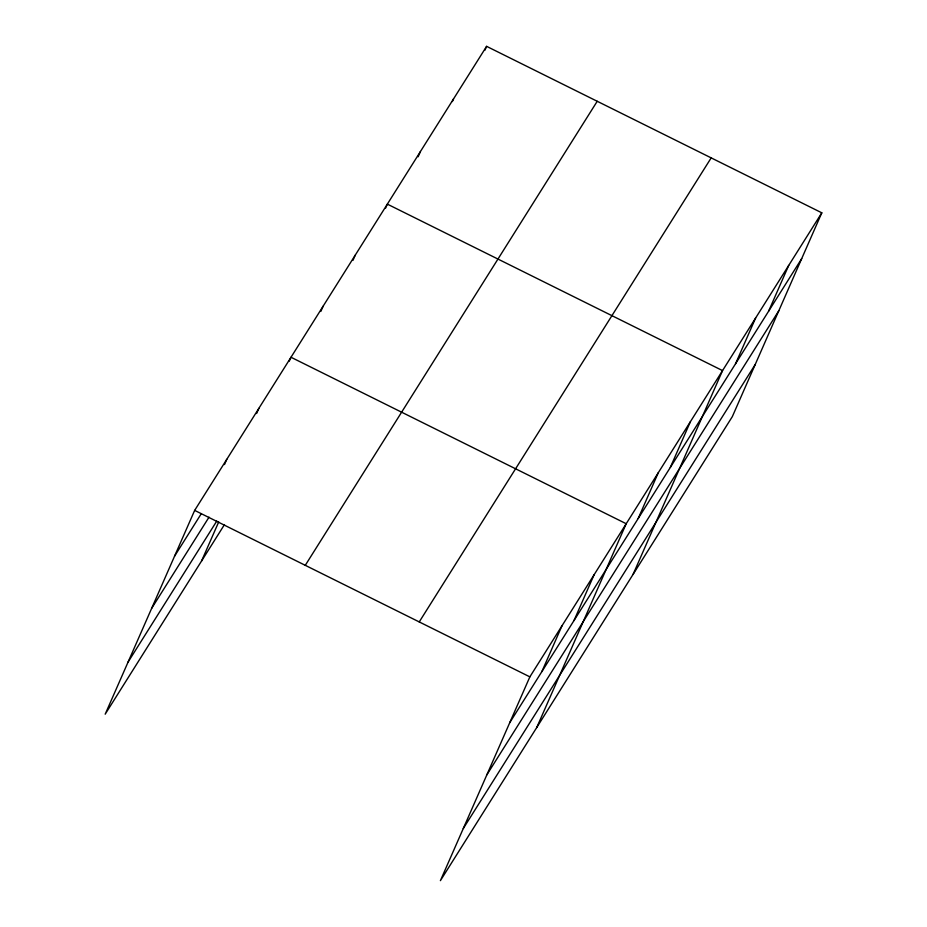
<?xml version="1.0" encoding="UTF-8"?>
<svg xmlns="http://www.w3.org/2000/svg" width="927" height="927" viewBox="0 0 927 927"><rect width="100%" height="100%" fill="white"/><g stroke="black" fill="none" stroke-linecap="round" stroke-linejoin="round"><path stroke-width="1.39" d="M821.809 212.816L529.862 676.861L440.395 880.65L732.342 416.605L821.809 212.816L486.605 46.35L194.658 510.395L105.191 714.184L224.473 524.589M224.473 464.578L226.767 459.352M256.582 413.535L258.888 408.309M201.541 561.055L218.702 521.947M289.27 361.182L290.997 357.254L626.2 523.72L536.745 727.521M320.812 311.449L323.117 306.211M352.932 260.406L355.226 255.168M385.62 208.054L387.335 204.125L722.539 370.591L633.083 574.381M418.135 156.767L420.429 151.53M452.364 101.553L453.512 98.946M484.879 50.278L486.605 46.35M541.866 671.611L561.971 625.818M573.987 620.569L594.091 574.763M638.205 518.471L658.309 472.677M670.325 467.428L690.43 421.634M735.528 363.79L755.632 317.996M768.61 311.205L788.715 265.4M174.554 556.188L201.31 513.651M151.669 608.332L209.015 517.173M128.088 662.052L216.779 521.067M305.273 565.331L597.22 101.286M419.236 621.924L711.183 157.88M509.757 722.654L801.704 258.61M486.872 774.798L778.807 310.754M463.291 828.506L755.227 364.473M194.658 510.395L529.862 676.861"/></g></svg>
